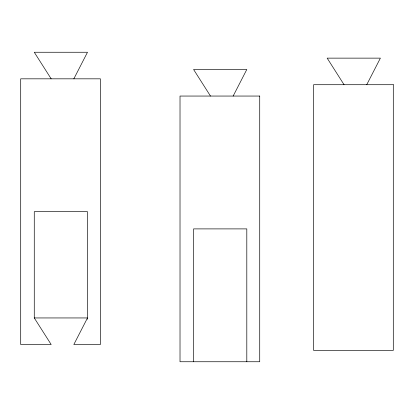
<?xml version="1.0" encoding="UTF-8"?>
<svg xmlns="http://www.w3.org/2000/svg" width="414" height="414" viewBox="0 0 414 414"><rect width="100%" height="100%" fill="white"/><g stroke="black" fill="none" stroke-linecap="round" stroke-linejoin="round"><path stroke-width="0.62" d="M73.837 78.826L87.489 52.257L34.269 52.257L51.17 78.826M233.154 96.053L246.806 69.485L193.586 69.485L210.483 96.053M366.732 84.71L380.383 58.136L327.163 58.136L344.06 84.71M34.269 317.947L87.489 317.947L73.837 344.515L100.405 344.515L100.405 78.826L20.7 78.826L20.7 344.515L51.17 344.515L34.269 317.947L34.269 211.673L87.489 211.673L87.489 319.21M246.806 361.743L246.806 228.895L193.586 228.895L193.586 361.743M393.3 84.71L313.595 84.71L313.595 350.394L393.3 350.394L393.3 84.71M259.723 96.053L180.018 96.053L180.018 361.743L259.723 361.743L259.723 96.053"/></g></svg>
